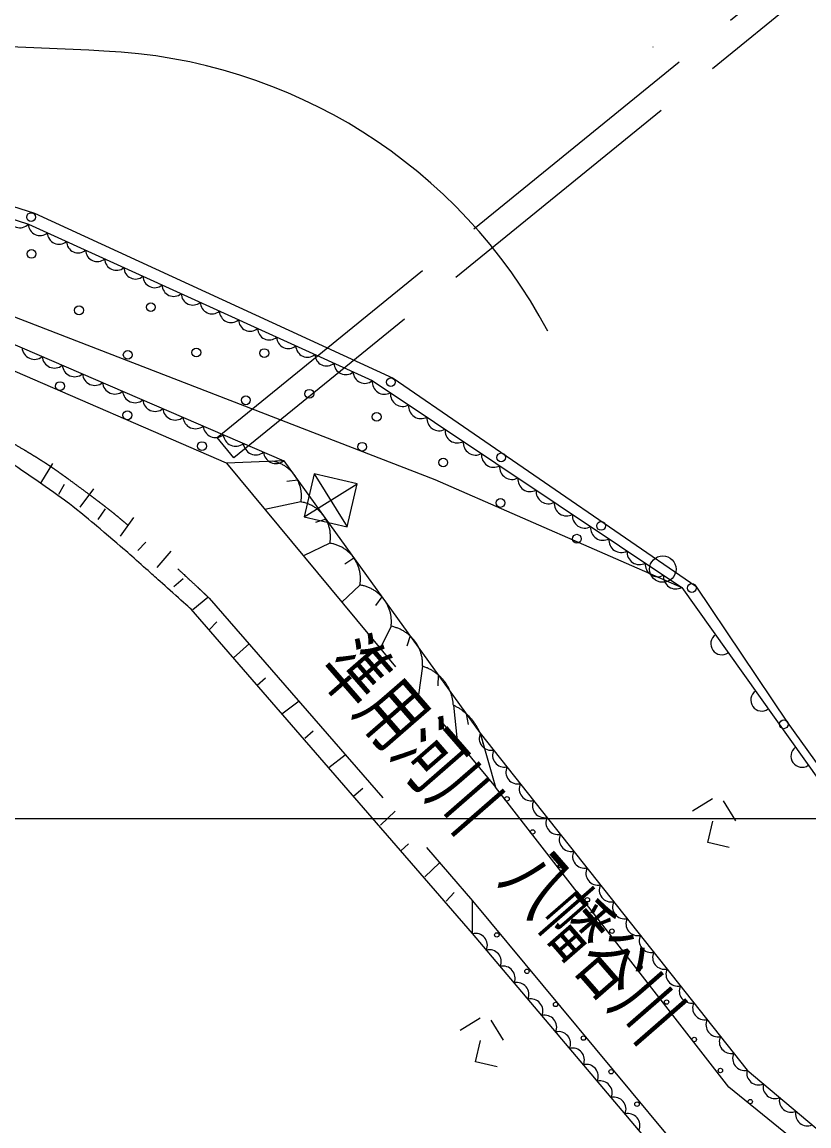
# Model space of a CAD drawing. Units: millimetres, scale not verified. Extents: x 40000 to 680000, y 20000 to 380000.
# Drawn here: x 251923 to 269766, y 259608 to 284633 of the extents above; entities that cross this region are included whole.
import ezdxf
from ezdxf.enums import TextEntityAlignment as Align

# ---------------------------------------------------------------- set-up
doc = ezdxf.new("R2010")
doc.units = ezdxf.units.MM
doc.header["$LTSCALE"] = 1000
doc.linetypes.add('DASHED', pattern=[7.5, 6, -1.5])
for name, color, linetype, lineweight in [('M-BGD', 7, 'Continuous', 25), ('M-BGD-EXST', 7, 'Continuous', 25), ('M-STR-STRC', 7, 'Continuous', 25)]:
    doc.layers.add(name, color=color, linetype=linetype, lineweight=lineweight)
doc.styles.add('ＭＳ ゴシック', font='')
doc.styles.get('ＭＳ ゴシック').set_extended_font_data('MS Gothic')

msp = doc.modelspace()

# ---------------------------------------------------------------- linework, layer by layer
at = {"layer": 'M-BGD'}
for p, q in [((256557, 274636), (249483, 277701)), ((252345, 274177), (252618, 274624)), ((257855, 274688), (256557, 274636)), ((258545, 274392), (259295, 273193)), ((252755, 273930), (252884, 274155)), ((253240, 273639), (253548, 274052)), ((258173, 274247), (257926, 274217)), ((258321, 273417), (259520, 274167)), ((253651, 273358), (253817, 273599)), ((258247, 273755), (257429, 273586)), ((254158, 272977), (254459, 273400)), ((258810, 273365), (258575, 273286)), ((254551, 272657), (254730, 272845)), ((258903, 272818), (258301, 272535)), ((254988, 272267), (255302, 272636)), ((259447, 272483), (259243, 272344)), ((255365, 271840), (255577, 272021)), ((259583, 271871), (259172, 271485)), ((255796, 271316), (256132, 271595)), ((260084, 271600), (259938, 271403)), ((256166, 270857), (256343, 271037)), ((260292, 270935), (260044, 270435)), ((256716, 270220), (257079, 270544)), ((260721, 270718), (260649, 270482)), ((261005, 270029), (260916, 269385)), ((261358, 269836), (261354, 269588)), ((257253, 269604), (257443, 269764)), ((257815, 268947), (258207, 269247)), ((261703, 269146), (261787, 268335)), ((261995, 268953), (262042, 268709)), ((258335, 268402), (258525, 268563)), ((262314, 268512), (262659, 267285)), ((258877, 267734), (259249, 268021)), ((259443, 267093), (259652, 267266)), ((267127, 266753), (267576, 267034)), ((267820, 266978), (268101, 266528)), ((260053, 266426), (260381, 266741)), ((267473, 266031), (267586, 266519)), ((267960, 265919), (267473, 266031)), ((260513, 265844), (260687, 266007)), ((261058, 265259), (261386, 265574)), ((261542, 264706), (261723, 264902)), ((262138, 263967), (262138, 264714))]:
    msp.add_line(p, q, dxfattribs=at)
at = {"layer": 'M-BGD', "linetype": 'DASHED'}
for p, q in [((256557, 274636), (262659, 267285)), ((256166, 271574), (262138, 264714))]:
    msp.add_line(p, q, dxfattribs=at)
msp.add_lwpolyline([(278052, 292090), (256724, 274751), (256345, 275217), (277301, 292252)], dxfattribs=at)
at = {"layer": 'M-BGD'}
for points in [[(242060, 276969), (233131, 272822), (232815, 277736), (233636, 279925), (237573, 280426), (242788, 281879), (247452, 281539), (252065, 280052), (259865, 276505), (266881, 271816), (280512, 252682)], [(247519, 281786), (252204, 280302), (260335, 276557), (267200, 271846), (269269, 268763), (273923, 262298)], [(249771, 278712), (261284, 274262), (266881, 271816)], [(249641, 278229), (257855, 274688), (262314, 268512), (268364, 260872), (276479, 254055), (280615, 252350)], [(262382, 268271), (262378, 268289), (262374, 268307), (262370, 268325), (262366, 268343), (262361, 268360), (262357, 268378), (262351, 268395), (262346, 268413), (262340, 268430), (262334, 268448), (262328, 268465), (262322, 268482), (262315, 268499), (262308, 268516), (262301, 268532), (262294, 268549), (262286, 268566), (262278, 268582), (262270, 268598), (262261, 268615), (262253, 268631), (262244, 268647), (262235, 268662), (262225, 268678), (262216, 268693), (262206, 268709), (262196, 268724), (262186, 268739), (262175, 268754), (262164, 268769), (262153, 268783), (262142, 268798), (262131, 268812), (262119, 268826), (262107, 268840), (262095, 268854), (262083, 268867), (262071, 268881), (262058, 268894), (262045, 268907), (262032, 268919), (262019, 268932), (262005, 268944), (261992, 268957), (261978, 268968), (261964, 268980), (261950, 268992), (261936, 269003), (261921, 269014), (261907, 269025), (261892, 269036), (261877, 269046), (261862, 269056), (261846, 269066), (261831, 269076), (261816, 269086), (261800, 269095), (261784, 269104), (261768, 269113), (261752, 269122), (261736, 269130), (261719, 269138), (261703, 269146), (261702, 269165), (261700, 269184), (261698, 269203), (261695, 269221), (261692, 269240), (261689, 269259), (261686, 269278), (261682, 269296), (261678, 269315), (261673, 269333), (261668, 269352), (261663, 269370), (261657, 269388), (261651, 269406), (261645, 269424), (261638, 269442), (261631, 269459), (261623, 269477), (261616, 269494), (261608, 269511), (261599, 269529), (261591, 269545), (261582, 269562), (261572, 269579), (261563, 269595), (261553, 269611), (261542, 269627), (261532, 269643), (261521, 269659), (261510, 269674), (261498, 269689), (261486, 269704), (261474, 269719), (261462, 269733), (261449, 269747), (261436, 269761), (261423, 269775), (261410, 269788), (261396, 269802), (261382, 269815), (261368, 269827), (261354, 269840), (261339, 269852), (261324, 269864), (261309, 269875), (261294, 269886), (261278, 269897), (261262, 269908), (261246, 269918), (261230, 269928), (261214, 269938), (261197, 269948), (261181, 269957), (261164, 269965), (261147, 269974), (261130, 269982), (261112, 269990), (261095, 269997), (261077, 270004), (261059, 270011), (261042, 270017), (261024, 270023), (261005, 270029), (261006, 270049), (261006, 270069), (261006, 270089), (261005, 270109), (261004, 270129), (261003, 270149), (261001, 270169), (260998, 270188), (260995, 270208), (260992, 270228), (260988, 270247), (260984, 270267), (260979, 270286), (260974, 270305), (260968, 270325), (260962, 270344), (260956, 270363), (260949, 270381), (260942, 270400), (260934, 270418), (260926, 270436), (260917, 270454), (260909, 270472), (260899, 270490), (260889, 270507), (260879, 270525), (260869, 270542), (260858, 270558), (260847, 270575), (260835, 270591), (260823, 270607), (260811, 270623), (260798, 270638), (260785, 270653), (260772, 270668), (260758, 270682), (260744, 270697), (260730, 270710), (260715, 270724), (260700, 270737), (260685, 270750), (260669, 270762), (260653, 270775), (260637, 270786), (260621, 270798), (260604, 270809), (260587, 270820), (260570, 270830), (260553, 270840), (260536, 270849), (260518, 270858), (260500, 270867), (260482, 270875), (260463, 270883), (260445, 270891), (260426, 270898), (260407, 270904), (260388, 270911), (260369, 270916), (260350, 270922), (260331, 270927), (260322, 270929), (260292, 270935), (260294, 270956), (260296, 270976), (260297, 270997), (260298, 271017), (260298, 271038), (260298, 271059), (260298, 271079), (260296, 271100), (260295, 271120), (260292, 271141), (260290, 271161), (260287, 271182), (260283, 271202), (260279, 271222), (260274, 271242), (260269, 271262), (260263, 271282), (260257, 271302), (260250, 271321), (260243, 271341), (260235, 271360), (260227, 271379), (260219, 271397), (260210, 271416), (260200, 271434), (260190, 271452), (260180, 271470), (260169, 271488), (260158, 271505), (260146, 271522), (260134, 271539), (260122, 271555), (260109, 271571), (260096, 271587), (260082, 271603), (260068, 271618), (260054, 271633), (260039, 271647), (260024, 271661), (260009, 271675), (259993, 271688), (259977, 271701), (259960, 271714), (259944, 271726), (259927, 271737), (259909, 271749), (259892, 271760), (259874, 271770), (259856, 271780), (259838, 271789), (259819, 271799), (259801, 271807), (259782, 271815), (259763, 271823), (259743, 271830), (259724, 271837), (259704, 271843), (259684, 271849), (259664, 271854), (259648, 271858), (259624, 271863), (259604, 271867), (259583, 271871), (259587, 271891), (259590, 271911), (259592, 271932), (259594, 271952), (259595, 271973), (259596, 271994), (259596, 272014), (259596, 272035), (259595, 272056), (259594, 272076), (259592, 272097), (259590, 272117), (259587, 272138), (259583, 272158), (259579, 272178), (259575, 272199), (259570, 272219), (259565, 272239), (259559, 272258), (259552, 272278), (259545, 272297), (259538, 272317), (259530, 272336), (259521, 272355), (259512, 272373), (259503, 272392), (259493, 272410), (259483, 272428), (259472, 272445), (259461, 272463), (259449, 272480), (259437, 272497), (259425, 272513), (259412, 272529), (259399, 272545), (259385, 272560), (259371, 272575), (259356, 272590), (259342, 272605), (259326, 272619), (259311, 272632), (259295, 272645), (259279, 272658), (259262, 272671), (259245, 272682), (259228, 272694), (259211, 272705), (259193, 272716), (259175, 272726), (259157, 272736), (259138, 272745), (259120, 272754), (259101, 272762), (259082, 272770), (259062, 272777), (259043, 272784), (259023, 272790), (259003, 272796), (258984, 272801), (258967, 272806), (258943, 272811), (258923, 272814), (258903, 272818), (258906, 272838), (258909, 272858), (258912, 272878), (258914, 272898), (258915, 272918), (258916, 272938), (258917, 272958), (258917, 272979), (258916, 272999), (258915, 273019), (258913, 273039), (258911, 273059), (258909, 273080), (258906, 273100), (258902, 273119), (258898, 273139), (258893, 273159), (258888, 273179), (258882, 273198), (258876, 273217), (258870, 273236), (258863, 273255), (258855, 273274), (258847, 273293), (258839, 273311), (258830, 273329), (258820, 273347), (258810, 273365), (258800, 273382), (258789, 273399), (258778, 273416), (258767, 273433), (258755, 273449), (258742, 273465), (258729, 273481), (258716, 273496), (258703, 273511), (258689, 273526), (258674, 273540), (258660, 273554), (258645, 273568), (258629, 273581), (258613, 273593), (258597, 273606), (258581, 273618), (258564, 273629), (258547, 273640), (258530, 273651), (258513, 273661), (258495, 273671), (258477, 273680), (258459, 273689), (258441, 273698), (258422, 273706), (258403, 273713), (258384, 273720), (258365, 273727), (258346, 273733), (258326, 273738), (258307, 273743), (258297, 273745), (258267, 273752), (258247, 273755), (258250, 273775), (258253, 273794), (258255, 273814), (258256, 273834), (258257, 273854), (258258, 273873), (258258, 273893), (258258, 273913), (258257, 273932), (258256, 273952), (258254, 273972), (258251, 273991), (258249, 274011), (258245, 274031), (258242, 274050), (258237, 274069), (258233, 274088), (258228, 274108), (258222, 274126), (258216, 274145), (258209, 274164), (258202, 274182), (258195, 274201), (258187, 274219), (258179, 274237), (258170, 274254), (258161, 274272), (258151, 274289), (258141, 274306), (258130, 274323), (258120, 274339), (258108, 274356), (258097, 274371), (258085, 274387), (258072, 274402), (258059, 274418), (258046, 274432), (258033, 274447), (258019, 274461), (258004, 274474), (257990, 274488), (257975, 274501), (257960, 274513), (257944, 274526), (257928, 274537), (257912, 274549), (257896, 274560), (257879, 274571), (257863, 274581), (257845, 274591), (257828, 274600), (257810, 274609), (257793, 274618), (257775, 274626), (257756, 274633), (257738, 274641), (257719, 274647), (257701, 274654), (257682, 274660), (257663, 274665), (257644, 274670), (257634, 274672), (257605, 274678)], [(281427, 248908), (277500, 249703), (266854, 258395), (262138, 263967), (255756, 271320)], [(280831, 251506), (276354, 253662), (267953, 260490), (262659, 267285)], [(262138, 264714), (266923, 258952), (277704, 250915), (281217, 249644)]]:
    msp.add_lwpolyline(points, dxfattribs=at)
msp.add_lwpolyline([(258321, 273417), (259295, 273193), (259520, 274167), (258545, 274392)], close=True, dxfattribs=at)
for centre, radius in [((252127, 280212), 100), ((252137, 279377), 100), ((253214, 278099), 100), ((254843, 278169), 100), ((254319, 277089), 100), ((255875, 277142), 100), ((257415, 277129), 100), ((260285, 276469), 100), ((252783, 276380), 100), ((258437, 276207), 100), ((256997, 276059), 100), ((254311, 275719), 100), ((259963, 275683), 100), ((256002, 275020), 100), ((259635, 275005), 100), ((262788, 274764), 100), ((261473, 274649), 100), ((262771, 273732), 100), ((265053, 273211), 100), ((264504, 272920), 100), ((266452, 272232), 300), ((267110, 271803), 100), ((269197, 268714), 100), ((262920, 267024), 50), ((263502, 266273), 50), ((264132, 265510), 50), ((264741, 264735), 50), ((265298, 264023), 50), ((262688, 263939), 50), ((263372, 263113), 50), ((265932, 263208), 50), ((264022, 262362), 50), ((266539, 262416), 50), ((264652, 261599), 50), ((267166, 261568), 50), ((265282, 260837), 50), ((267759, 260865), 50), ((265867, 260101), 50), ((268436, 260160), 50)]:
    msp.add_circle(centre, radius, dxfattribs=at)
for centre, radius, start, end in [((251871, 280241), 271, 188.6235, 315.6402), ((252329, 280057), 264, 181.103, 309.9826), ((252762, 279860), 264, 181.103, 309.9826), ((253195, 279663), 264, 181.103, 309.9826), ((253629, 279466), 264, 181.103, 309.9826), ((254062, 279269), 264, 181.103, 309.9826), ((254495, 279072), 264, 181.103, 309.9826), ((254929, 278875), 264, 181.103, 309.9826), ((255362, 278678), 264, 181.103, 309.9826), ((255795, 278481), 264, 181.103, 309.9826), ((256229, 278283), 264, 181.103, 309.9826), ((256662, 278086), 264, 181.103, 309.9826), ((257095, 277889), 264, 181.103, 309.9826), ((257528, 277692), 264, 181.103, 309.9826), ((257962, 277495), 264, 181.103, 309.9826), ((258395, 277298), 264, 181.103, 309.9826), ((252203, 277268), 281, 184.4377, 308.9195), ((252659, 277071), 281, 184.4377, 308.9195), ((258828, 277101), 264, 181.103, 309.9826), ((253115, 276874), 281, 184.4377, 308.9195), ((259262, 276904), 264, 181.103, 309.9826), ((253572, 276677), 281, 184.4377, 308.9195), ((259695, 276707), 264, 181.103, 309.9826), ((254028, 276481), 281, 184.4377, 308.9195), ((260143, 276475), 280, 173.9532, 298.5372), ((254484, 276284), 281, 184.4377, 308.9195), ((254941, 276087), 281, 184.4377, 308.9195), ((260556, 276199), 280, 173.9532, 298.5372), ((255397, 275891), 281, 184.4377, 308.9195), ((260969, 275923), 280, 173.9532, 298.5372), ((255853, 275694), 281, 184.4377, 308.9195), ((261382, 275648), 280, 173.9532, 298.5372), ((256310, 275497), 281, 184.4377, 308.9195), ((256766, 275300), 281, 184.4377, 308.9195), ((261794, 275372), 280, 173.9532, 298.5372), ((257222, 275104), 281, 184.4377, 308.9195), ((262207, 275096), 280, 173.9532, 298.5372), ((257678, 274907), 281, 184.4377, 308.9195), ((262620, 274820), 280, 173.9532, 298.5372), ((263032, 274544), 280, 173.9532, 298.5372), ((263445, 274268), 280, 173.9532, 298.5372), ((263858, 273993), 280, 173.9532, 298.5372), ((264271, 273717), 280, 173.9532, 298.5372), ((264683, 273441), 280, 173.9532, 298.5372), ((265096, 273165), 280, 173.9532, 298.5372), ((265509, 272889), 280, 173.9532, 298.5372), ((265922, 272614), 280, 173.9532, 298.5372), ((266334, 272338), 280, 173.9532, 298.5372), ((266747, 272062), 280, 173.9532, 298.5372), ((267790, 270540), 250, 125.4651, 305.4651), ((268698, 269264), 250, 125.4651, 305.4651), ((262562, 268397), 273, 155.1344, 281.6133), ((262864, 268015), 273, 155.1344, 281.6133), ((269607, 267989), 250, 125.4651, 305.4651), ((263167, 267633), 273, 155.1344, 281.6133), ((263469, 267251), 273, 155.1344, 281.6133), ((263771, 266869), 273, 155.1344, 281.6133), ((264074, 266487), 273, 155.1344, 281.6133), ((264376, 266105), 273, 155.1344, 281.6133), ((264679, 265723), 273, 155.1344, 281.6133), ((264981, 265341), 273, 155.1344, 281.6133), ((265284, 264959), 273, 155.1344, 281.6133), ((265586, 264577), 273, 155.1344, 281.6133), ((265889, 264195), 273, 155.1344, 281.6133), ((262202, 263702), 272, 336.9384, 103.5519), ((266191, 263813), 273, 155.1344, 281.6133), ((262517, 263331), 272, 336.9384, 103.5519), ((266494, 263431), 273, 155.1344, 281.6133), ((262831, 262959), 272, 336.9384, 103.5519), ((266796, 263049), 273, 155.1344, 281.6133), ((263145, 262588), 272, 336.9384, 103.5519), ((267099, 262667), 273, 155.1344, 281.6133), ((263460, 262216), 272, 336.9384, 103.5519), ((267401, 262285), 273, 155.1344, 281.6133), ((263774, 261845), 272, 336.9384, 103.5519), ((267704, 261903), 273, 155.1344, 281.6133), ((264089, 261474), 272, 336.9384, 103.5519), ((268006, 261521), 273, 155.1344, 281.6133), ((264403, 261102), 272, 336.9384, 103.5519), ((268309, 261139), 273, 155.1344, 281.6133), ((264717, 260731), 272, 336.9384, 103.5519), ((268624, 260808), 268, 166.1453, 293.7904), ((265032, 260359), 272, 336.9384, 103.5519), ((268993, 260498), 268, 166.1453, 293.7904), ((265346, 259988), 272, 336.9384, 103.5519), ((269362, 260188), 268, 166.1453, 293.7904), ((265661, 259616), 272, 336.9384, 103.5519), ((269731, 259878), 268, 166.1453, 293.7904)]:
    msp.add_arc(centre, radius, start, end, dxfattribs=at)
at = {"layer": 'M-BGD', "linetype": 'DASHED'}
msp.add_open_spline([(241818, 277303), (242014, 277301), (242602, 277292), (242799, 277288), (242971, 277285), (243489, 277274), (243661, 277269), (243816, 277264), (244280, 277246), (244435, 277238), (244578, 277231), (245006, 277207), (245148, 277190), (245484, 277152), (246493, 277026), (246826, 276965), (247129, 276909), (248030, 276691), (248326, 276604), (248600, 276523), (249408, 276236), (249673, 276129), (249922, 276028), (250656, 275689), (250893, 275562), (251224, 275383), (252196, 274808), (252510, 274601), (252801, 274408), (253644, 273781), (253918, 273564), (254169, 273366), (254894, 272741), (255133, 272529), (255344, 272342), (255964, 271769), (256166, 271574)], degree=3, knots=[0, 0, 0, 0, 1, 1, 1, 2, 2, 2, 3, 3, 3, 4, 4, 4, 5, 5, 5, 6, 6, 6, 7, 7, 7, 8, 8, 8, 9, 9, 9, 10, 10, 10, 11, 11, 11, 12, 12, 12, 12], dxfattribs=at)
at = {"layer": 'M-BGD'}
msp.add_open_spline([(255756, 271320), (255592, 271469), (255098, 271913), (254933, 272060), (254789, 272189), (254356, 272574), (254210, 272701), (254080, 272814), (253688, 273149), (253556, 273259), (253435, 273360), (253070, 273659), (252942, 273752), (252661, 273955), (251811, 274556), (251516, 274739), (251250, 274903), (250426, 275349), (250144, 275484), (249886, 275607), (249093, 275932), (248824, 276028), (248574, 276118), (247810, 276348), (247552, 276412), (247232, 276490), (246263, 276685), (245937, 276737), (245642, 276783), (244749, 276878), (244451, 276902), (244190, 276923), (243404, 276955), (243142, 276962), (242926, 276968), (242276, 276972), (242060, 276969)], degree=3, knots=[0, 0, 0, 0, 1, 1, 1, 2, 2, 2, 3, 3, 3, 4, 4, 4, 5, 5, 5, 6, 6, 6, 7, 7, 7, 8, 8, 8, 9, 9, 9, 10, 10, 10, 11, 11, 11, 12, 12, 12, 12], dxfattribs=at)
at = {"layer": 'M-BGD-EXST'}
for p, q in [((261859, 261781), (262309, 262062)), ((262552, 262006), (262833, 261556)), ((262205, 261060), (262318, 261547)), ((262693, 260947), (262205, 261060))]:
    msp.add_line(p, q, dxfattribs=at)
at = {"layer": 'M-STR-STRC'}
for p, q in [((266233, 284067), (266231, 284068)), ((349122, 266571), (227056, 266571))]:
    msp.add_line(p, q, dxfattribs=at)
msp.add_lwpolyline([(253775, 283975), (253437, 283994), (251472, 284079), (249504, 284144), (247534, 284189), (245561, 284216), (243586, 284225), (241610, 284218), (239631, 284197), (237651, 284161), (235670, 284114), (233687, 284055), (231702, 283986), (229716, 283908), (227728, 283823), (225738, 283732), (223747, 283636), (221754, 283535), (219760, 283432), (217764, 283328)], dxfattribs=at)
msp.add_arc((253253, 271986), 12000, 28.0395, 87.5096, dxfattribs=at)

# ---------------------------------------------------------------- texts
at = {"layer": 'M-BGD-EXST', "style": 'ＭＳ ゴシック', "width": 0.7}
msp.add_text('準用河川\u3000八幡谷川', height=1320, rotation=311.042, dxfattribs=at).set_placement((262023, 265413), align=Align.BOTTOM_CENTER)

doc.saveas('drawing.dxf')
